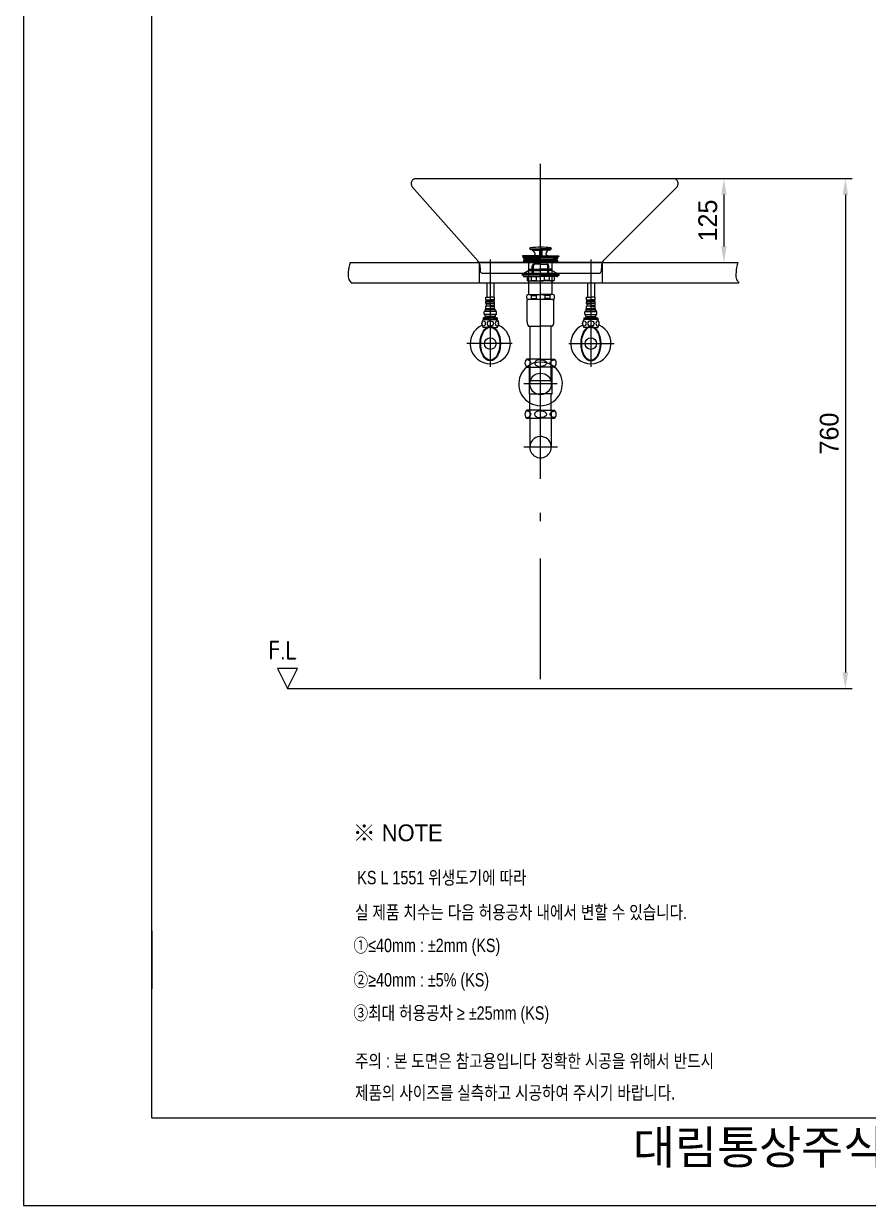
# Model space of a CAD drawing. Header units: millimetres. Extents: x 5298 to 7723, y 51 to 3481.
# Drawn here: x 5298 to 6558, y 51 to 1812 of the extents above; entities that cross this region are included whole.
import ezdxf
from ezdxf.lldxf.tags import DXFTag

# ---------------------------------------------------------------- set-up
doc = ezdxf.new("R2010")
doc.units = ezdxf.units.MM
doc.header["$LTSCALE"] = 0.2
for name, color, linetype in [('1', 2, 'CENTER'), ('2', 2, 'HIDDEN'), ('3', 3, 'Continuous'), ('4', 4, 'Continuous'), ('5', 5, 'Continuous'), ('6', 6, 'Continuous'), ('7', 7, 'Continuous'), ('CENTER', 2, 'CENTER'), ('D', 2, 'Continuous'), ('DWG', 7, 'Continuous'), ('LAYER_02', 7, 'Continuous'), ('MAIN', 7, 'Continuous'), ('YA', 7, 'Continuous')]:
    doc.layers.add(name, color=color, linetype=linetype)
doc.layers.add('DIM', color=3, linetype='Continuous', lineweight=15)
doc.layers.add('LINE', color=7, linetype='Continuous', lineweight=25)
doc.styles.add('h', font='', dxfattribs={"height": 28})
doc.styles.add('MtXpl_', font='')
doc.styles.get("Standard").update_dxf_attribs({"font": 'ISOCP.SHX', "bigfont": 'WHGTXT.SHX'})
doc.styles.add('굴림', font='')
doc.styles.add('스타일1', font='txt.shx', dxfattribs={"bigfont": 'ghs.shx'})
doc.styles.get('h').set_extended_font_data('Haansoft Batang')
doc.styles.get('MtXpl_').set_extended_font_data('Gulim')
doc.styles.get('굴림').set_extended_font_data('援대┝')
tags = doc.linetypes.add('CENTER', pattern=[50.8, 31.75, -6.35, 6.35, -6.35]).pattern_tags.tags
tags[10:11] = [DXFTag(74, 4), DXFTag(75, 0), DXFTag(340, '0'), DXFTag(46, 1.0), DXFTag(50, 0.0), DXFTag(44, 0.0), DXFTag(45, 0.0)]
tags[8:9] = [DXFTag(74, 4), DXFTag(75, 0), DXFTag(340, '0'), DXFTag(46, 1.0), DXFTag(50, 0.0), DXFTag(44, 0.0), DXFTag(45, 0.0)]
tags[6:7] = [DXFTag(74, 4), DXFTag(75, 0), DXFTag(340, '0'), DXFTag(46, 1.0), DXFTag(50, 0.0), DXFTag(44, 0.0), DXFTag(45, 0.0)]
tags[4:5] = [DXFTag(74, 4), DXFTag(75, 0), DXFTag(340, '0'), DXFTag(46, 1.0), DXFTag(50, 0.0), DXFTag(44, 0.0), DXFTag(45, 0.0)]
tags = doc.linetypes.add('HIDDEN', pattern=[9.525, 6.35, -3.175]).pattern_tags.tags
tags[6:7] = [DXFTag(74, 4), DXFTag(75, 0), DXFTag(340, '0'), DXFTag(46, 1.0), DXFTag(50, 0.0), DXFTag(44, 0.0), DXFTag(45, 0.0)]
tags[4:5] = [DXFTag(74, 4), DXFTag(75, 0), DXFTag(340, '0'), DXFTag(46, 1.0), DXFTag(50, 0.0), DXFTag(44, 0.0), DXFTag(45, 0.0)]
doc.dimstyles.new('AM_ISO$0', dxfattribs={"dimtxt": 28, "dimasz": 24, "dimexe": 10, "dimexo": 0, "dimgap": 10, "dimtad": 1, "dimdec": 0, "dimdsep": 46, "dimtxsty": 'h', "dimcen": -5, "dimclrd": 256, "dimclre": 256, "dimclrt": 256, "dimadec": 0, "dimazin": 2, "dimtp": 0.1, "dimtm": 0.1, "dimtfac": 0.71, "dimtdec": 0, "dimtmove": 0, "dimatfit": 3, "dimfxl": 0, "dimlwd": -1, "dimlwe": -1, "dimarcsym": 0})

# ---------------------------------------------------------------- blocks, each defined once
blk = doc.blocks.new('*D16')
at = {"layer": 'Defpoints', "color": 0}
for p in [(6247.4, 1580.7), (6114.4, 1455.5), (6342.4, 1455.5)]:
    blk.add_point(p, dxfattribs=at)
at = {"layer": 'LINE', "linetype": 'ByBlock'}
for p, q in [((6247.4, 1580.7), (6352.4, 1580.7)), ((6342.4, 1556.7), (6342.4, 1479.5)), ((6114.4, 1455.5), (6352.4, 1455.5))]:
    blk.add_line(p, q, dxfattribs=at)
at = {"layer": 'LINE'}
for points in [[(6338.4, 1556.7), (6346.4, 1556.7), (6342.4, 1580.7)], [(6338.4, 1479.5), (6346.4, 1479.5), (6342.4, 1455.5)]]:
    blk.add_solid(points, dxfattribs=at)
at = {"layer": 'LINE', "insert": (6318.4, 1518.1), "char_height": 28, "attachment_point": 5, "rotation": 90, "style": 'h'}
blk.add_mtext('125', dxfattribs=at)
blk = doc.blocks.new('*D17')
at = {"layer": 'Defpoints', "color": 0}
for p in [(6098.5, 1580.7), (5691.6, 820.7), (6523.5, 820.7)]:
    blk.add_point(p, dxfattribs=at)
at = {"layer": 'LINE', "linetype": 'ByBlock'}
for p, q in [((6098.5, 1580.7), (6533.5, 1580.7)), ((6523.5, 1556.7), (6523.5, 844.7)), ((5691.6, 820.7), (6533.5, 820.7))]:
    blk.add_line(p, q, dxfattribs=at)
at = {"layer": 'LINE'}
for points in [[(6519.5, 1556.7), (6527.5, 1556.7), (6523.5, 1580.7)], [(6519.5, 844.7), (6527.5, 844.7), (6523.5, 820.7)]]:
    blk.add_solid(points, dxfattribs=at)
at = {"layer": 'LINE', "insert": (6499.5, 1200.7), "char_height": 28, "attachment_point": 5, "rotation": 90, "style": 'h'}
blk.add_mtext('760', dxfattribs=at)

msp = doc.modelspace()

# ---------------------------------------------------------------- linework, layer by layer
at = {"color": 0}
msp.add_lwpolyline([(6159.94066, 1455.49376), (6068.94066, 1455.49376), (5977.94066, 1455.49376)], dxfattribs=at)
at = {"layer": '1', "color": 0}
for p, q in [((5977.94066, 1425.49376), (5977.94066, 1455.49376)), ((6161.31684, 1425.49376), (6161.31684, 1455.49376)), ((5768.94066, 820.71531), (6368.94066, 820.71531))]:
    msp.add_line(p, q, dxfattribs=at)
for points in [[(5784.79994, 1455.49376), (5783.24295, 1450.6837), (5782.25341, 1442.92996), (5781.15466, 1431.50446), (5784.93299, 1427.83343), (5786.26526, 1425.49376)], [(6363.03687, 1455.49376), (6361.47988, 1450.6837), (6360.49034, 1442.92996), (6359.39159, 1431.50446), (6363.16992, 1427.83343), (6364.5022, 1425.49376)]]:
    msp.add_open_spline(points, degree=3, knots=[0.795697532, 0.795697532, 0.795697532, 0.795697532, 2.2002718372, 3.1617295052, 4.1110891985, 4.1110891985, 4.1110891985, 4.1110891985], dxfattribs=at)
at = {"layer": '3', "color": 0}
for p, q in [((6041.94066, 1465.28684), (6041.94066, 1464.68684)), ((6041.94066, 1464.68684), (6068.94066, 1464.68684)), ((6041.94066, 1464.68684), (6044.08288, 1463.18684)), ((6051.64066, 1465.68684), (6042.34066, 1465.68684)), ((6043.63883, 1462.98684), (6043.63883, 1461.68684)), ((6049.94066, 1463.18684), (6043.83883, 1463.18684)), ((6049.94066, 1463.18684), (6068.94066, 1463.18684)), ((6068.94066, 1465.68684), (6051.64066, 1465.68684)), ((6053.94066, 1474.28684), (6052.70934, 1476.41955)), ((6052.82588, 1476.2177), (6068.94066, 1476.2177)), ((6068.94066, 1474.28684), (6053.94066, 1474.28684)), ((6056.45593, 1474.10255), (6067.19066, 1473.40118)), ((6060.666, 1469.40755), (6057.94779, 1473.26052)), ((6058.58423, 1465.68684), (6060.03175, 1466.52257)), ((6068.94066, 1474.28684), (6067.19066, 1473.40118)), ((6067.19066, 1473.40118), (6067.19066, 1465.68684)), ((6068.42298, 1474.02485), (6067.99066, 1467.61697)), ((6068.19376, 1465.68684), (6067.99066, 1467.64116)), ((6067.99066, 1467.64116), (6068.94066, 1467.64116)), ((6085.05544, 1476.2177), (6068.94066, 1476.2177)), ((6068.94066, 1474.28684), (6083.94066, 1474.28684)), ((6068.94066, 1474.28684), (6070.69066, 1473.40118)), ((6069.89066, 1467.64116), (6068.94066, 1467.64116)), ((6068.94066, 1465.68684), (6086.24066, 1465.68684)), ((6095.94066, 1464.68684), (6068.94066, 1464.68684)), ((6087.94066, 1463.18684), (6068.94066, 1463.18684)), ((6069.45834, 1474.02485), (6069.89066, 1467.61697)), ((6069.68756, 1465.68684), (6069.89066, 1467.64116)), ((6081.42538, 1474.10255), (6070.69066, 1473.40118)), ((6070.69066, 1473.40118), (6070.69066, 1465.68684)), ((6077.21532, 1469.40755), (6079.93353, 1473.26052)), ((6079.29708, 1465.68684), (6077.84956, 1466.52257)), ((6083.94066, 1474.28684), (6085.17198, 1476.41955)), ((6086.24066, 1465.68684), (6095.54066, 1465.68684)), ((6087.94066, 1463.18684), (6094.04249, 1463.18684)), ((6095.94066, 1464.68684), (6093.79844, 1463.18684)), ((6094.24249, 1462.98684), (6094.24249, 1461.68684)), ((6095.94066, 1465.28684), (6095.94066, 1464.68684)), ((6043.63883, 1458.68684), (6043.63883, 1457.38684)), ((6068.94066, 1457.18684), (6043.83883, 1457.18684)), ((6068.94066, 1461.18684), (6044.13883, 1461.18684)), ((6068.94066, 1459.18684), (6044.13883, 1459.18684)), ((6051.44066, 1426.59243), (6051.44066, 1457.18684)), ((6052.14066, 1445.68684), (6051.44066, 1446.89928)), ((6051.44066, 1445.68684), (6068.94066, 1445.68684)), ((6052.14066, 1443.59243), (6052.14066, 1445.68684)), ((6056.56629, 1440.68684), (6056.56629, 1450.68684)), ((6058.33406, 1440.68684), (6058.33406, 1450.68684)), ((6068.94066, 1453.18684), (6059.06629, 1453.18684)), ((6068.94066, 1461.18684), (6093.74249, 1461.18684)), ((6068.94066, 1459.18684), (6093.74249, 1459.18684)), ((6068.94066, 1457.18684), (6094.04249, 1457.18684)), ((6068.94066, 1453.18684), (6078.81503, 1453.18684)), ((6086.44066, 1445.68684), (6068.94066, 1445.68684)), ((6079.54726, 1440.68684), (6079.54726, 1450.68684)), ((6081.31503, 1440.68684), (6081.31503, 1450.68684)), ((6085.74066, 1445.68684), (6086.44066, 1446.89928)), ((6085.74066, 1443.59243), (6085.74066, 1445.68684)), ((6086.44066, 1426.59243), (6086.44066, 1457.18684)), ((6094.24249, 1458.68684), (6094.24249, 1457.38684)), ((6051.44066, 1443.59243), (6041.44066, 1437.59243)), ((6041.44066, 1437.59243), (6068.94066, 1437.59243)), ((6041.44066, 1436.59243), (6041.44066, 1437.59243)), ((6051.44066, 1436.59243), (6041.44066, 1436.59243)), ((6043.24853, 1436.59243), (6043.24853, 1435.29243)), ((6043.74853, 1434.79243), (6048.74853, 1434.79243)), ((6048.74853, 1434.79243), (6068.94066, 1434.79243)), ((6048.74853, 1434.79243), (6048.74853, 1428.66978)), ((6049.74853, 1428.09243), (6048.74853, 1428.66978)), ((6049.74853, 1428.09243), (6051.14853, 1428.09243)), ((6051.14853, 1428.09243), (6068.94066, 1428.09243)), ((6051.44066, 1443.59243), (6068.94066, 1443.59243)), ((6086.44066, 1436.59243), (6051.44066, 1436.59243)), ((6051.44066, 1407.68119), (6051.44066, 1428.11356)), ((6055.52331, 1428.66978), (6055.52331, 1434.79243)), ((6055.52331, 1428.66978), (6062.92397, 1428.66978)), ((6068.94066, 1438.18684), (6059.06629, 1438.18684)), ((6062.92397, 1428.66978), (6062.92397, 1434.79243)), ((6086.44066, 1443.59243), (6068.94066, 1443.59243)), ((6068.94066, 1438.18684), (6078.81503, 1438.18684)), ((6096.44066, 1437.59243), (6068.94066, 1437.59243)), ((6089.13279, 1434.79243), (6068.94066, 1434.79243)), ((6086.73279, 1428.09243), (6068.94066, 1428.09243)), ((6074.95734, 1428.66978), (6074.95734, 1434.79243)), ((6082.35801, 1428.66978), (6074.95734, 1428.66978)), ((6082.35801, 1428.66978), (6082.35801, 1434.79243)), ((6086.44066, 1443.59243), (6096.44066, 1437.59243)), ((6086.44066, 1436.59243), (6096.44066, 1436.59243)), ((6086.44066, 1407.68119), (6086.44066, 1428.11356)), ((6088.13279, 1428.09243), (6086.73279, 1428.09243)), ((6088.13279, 1428.09243), (6089.13279, 1428.66978)), ((6089.13279, 1434.79243), (6089.13279, 1428.66978)), ((6094.13279, 1434.79243), (6089.13279, 1434.79243)), ((6094.63279, 1436.59243), (6094.63279, 1435.29243)), ((6096.44066, 1436.59243), (6096.44066, 1437.59243)), ((6048.19696, 1402.13022), (6048.19696, 1406.24347)), ((6048.94066, 1367.0845), (6048.94066, 1399.68684)), ((6068.94066, 1400.68684), (6049.94066, 1400.68684)), ((6051.58436, 1407.68684), (6068.69696, 1407.68684)), ((6054.97175, 1406.24347), (6054.97175, 1402.13022)), ((6054.97175, 1406.24347), (6062.37241, 1406.24347)), ((6054.97175, 1402.13022), (6062.37241, 1402.13022)), ((6062.37241, 1406.24347), (6062.37241, 1402.13022)), ((6086.29696, 1400.68684), (6068.94066, 1400.68684)), ((6086.29696, 1407.68684), (6069.18436, 1407.68684)), ((6075.50891, 1406.24347), (6075.50891, 1402.13022)), ((6082.90957, 1406.24347), (6075.50891, 1406.24347)), ((6082.90957, 1402.13022), (6075.50891, 1402.13022)), ((6082.90957, 1406.24347), (6082.90957, 1402.13022)), ((6085.74066, 1400.68684), (6086.29696, 1400.68684)), ((6086.29696, 1400.68684), (6086.69696, 1400.68684)), ((6087.94066, 1400.68684), (6086.44066, 1400.68684)), ((6088.94066, 1394.3226), (6088.94066, 1399.68684)), ((6088.94066, 1367.0845), (6088.94066, 1399.68684)), ((6089.68436, 1402.13022), (6089.68436, 1406.24347)), ((6050.94066, 1360.68684), (6068.94066, 1360.68684)), ((6053.06566, 1360.68684), (6053.06566, 1279.68684)), ((6086.94066, 1360.68684), (6068.94066, 1360.68684)), ((6084.81566, 1279.68684), (6084.81566, 1360.68684)), ((6053.06566, 1279.68684), (6084.81566, 1279.68684)), ((6084.81566, 1279.68684), (6084.11566, 1279.68684))]:
    msp.add_line(p, q, dxfattribs=at)
for centre, radius, start, end in [((6042.34066, 1465.28684), 0.4, 90, 180), ((6043.83883, 1462.98684), 0.2, 90, 180), ((6053.79066, 1476.2177), 1.1, 97.32041367, 169.42619898), ((6068.94066, 1358.28684), 120, 90, 97.32041367), ((6056.31355, 1472.10759), 2, 35.20232507, 86.26180949), ((6059.03175, 1468.25462), 2, 300, 35.20232507), ((6068.94066, 1358.28684), 120, 82.67958633, 90), ((6078.84956, 1468.25462), 2, 144.79767493, 240), ((6081.56777, 1472.10759), 2, 93.73819051, 144.79767493), ((6084.09066, 1476.2177), 1.1, 10.57380102, 82.67958633), ((6094.04249, 1462.98684), 0.2, 0, 90), ((6095.54066, 1465.28684), 0.4, 0, 90), ((6044.13883, 1461.68684), 0.5, 180, 270), ((6044.13883, 1458.68684), 0.5, 90, 180), ((6043.83883, 1457.38684), 0.2, 180, 270), ((6047.44066, 1460.18684), 1, 270, 90), ((6059.06629, 1450.68684), 2.5, 90, 180), ((6060.83406, 1450.68684), 2.5, 90, 180), ((6077.04726, 1450.68684), 2.5, 0, 90), ((6078.81503, 1450.68684), 2.5, 0, 90), ((6090.44066, 1460.18684), 1, 90, 270), ((6093.74249, 1461.68684), 0.5, 270, 0), ((6093.74249, 1458.68684), 0.5, 0, 90), ((6094.04249, 1457.38684), 0.2, 270, 0), ((6043.74853, 1435.29243), 0.5, 180, 270), ((6052.13592, 1438.27164), 10.18185, 250.56792502, 289.43207498), ((6059.06629, 1440.68684), 2.5, 180, 270), ((6060.83406, 1440.68684), 2.5, 180, 270), ((6068.74852, 1457.54477), 29.45658, 258.59556617, 270.3737354), ((6069.1328, 1457.54477), 29.45658, 269.6262646, 281.40443383), ((6077.04726, 1440.68684), 2.5, 270, 0), ((6078.81503, 1440.68684), 2.5, 270, 0), ((6085.7454, 1438.27164), 10.18185, 250.56792502, 289.43207498), ((6094.13279, 1435.29243), 0.5, 270, 0), ((6051.58436, 1402.97904), 4.70435, 43.94093732, 136.05906268), ((6051.58436, 1405.39464), 4.70435, 223.94093732, 316.05906268), ((6049.94066, 1399.68684), 1, 90, 180), ((6068.47477, 1394.08236), 13.60629, 89.06429532, 116.64718661), ((6068.47477, 1414.29132), 13.60629, 243.35281339, 270.93570468), ((6069.40655, 1394.08236), 13.60629, 63.35281339, 90.93570468), ((6069.40655, 1414.29132), 13.60629, 269.06429532, 296.64718661), ((6086.29696, 1402.97904), 4.70435, 43.94093732, 136.05906268), ((6086.29696, 1405.39464), 4.70435, 223.94093732, 316.05906268), ((6087.94066, 1399.68684), 1, 0, 90), ((6061.92907, 1367.63342), 13, 182.42004342, 212.30000816), ((6075.95225, 1367.63342), 13, 327.69999184, 357.57995658)]:
    msp.add_arc(centre, radius, start, end, dxfattribs=at)
at = {"layer": '4', "color": 0}
for p, q in [((6052.69057, 1311.72988), (6048.39906, 1311.72988)), ((6068.94057, 1311.72988), (6052.69057, 1311.72988)), ((6068.94057, 1311.72988), (6085.19057, 1311.72988)), ((6085.19057, 1311.72988), (6089.48207, 1311.72988)), ((6048.79057, 1299.72988), (6048.39906, 1299.72988)), ((6048.79057, 1299.72988), (6068.94057, 1299.72988)), ((6052.14057, 1299.72988), (6052.14057, 1259.94975)), ((6089.09057, 1299.72988), (6068.94057, 1299.72988)), ((6085.74057, 1299.72988), (6085.74057, 1259.94975)), ((6089.09057, 1299.72988), (6089.48207, 1299.72988)), ((6093.71561, 1274.6911), (6044.16553, 1274.6911)), ((6052.14057, 1259.94975), (6068.94057, 1259.94975)), ((6053.06557, 1235.12568), (6053.06557, 1258.30487)), ((6085.74057, 1259.94975), (6068.94057, 1259.94975)), ((6084.81557, 1235.12568), (6084.81557, 1258.30487)), ((6053.06557, 1235.42988), (6048.32112, 1235.42988)), ((6068.86262, 1235.42988), (6053.06557, 1235.42988)), ((6053.06557, 1235.12568), (6053.06557, 1180.22988)), ((6068.86262, 1235.42988), (6068.94057, 1235.42988)), ((6069.01852, 1235.42988), (6068.94057, 1235.42988)), ((6069.01852, 1235.42988), (6084.81557, 1235.42988)), ((6084.81557, 1235.42988), (6089.56002, 1235.42988)), ((6084.81557, 1235.12568), (6084.81557, 1180.22988)), ((6048.32112, 1223.42988), (6053.06557, 1223.42988)), ((6053.06557, 1223.42988), (6068.86262, 1223.42988)), ((6084.81557, 1223.42988), (6069.01852, 1223.42988)), ((6084.81557, 1223.42988), (6089.56002, 1223.42988)), ((6094.11404, 1180.22988), (6043.7671, 1180.22988))]:
    msp.add_line(p, q, dxfattribs=at)
for points in [[(6054.74574, 1305.72988, 0.1552173896), (6054.15524, 1307.5862, 0.1067472438), (6052.09354, 1309.47688, 0.0730430096), (6049.32368, 1310.59489, 0.0285110883), (6047.59492, 1310.91091, 0.05952259)], [(6047.59492, 1300.54884, 0.0285110883), (6049.32368, 1300.86486, 0.0730430096), (6052.09354, 1301.98287, 0.1067472438), (6054.15524, 1303.87355, 0.1552173896), (6054.74574, 1305.72988, 0.1552173896)], [(6060.66027, 1307.46881, 0.3272904533), (6060.66027, 1303.99094, 0.1063733853), (6062.68307, 1302.19434, 0.0712191074), (6065.38302, 1301.14062, 0.0575374245), (6068.94057, 1300.72988, 0.0575374245)], [(6068.94057, 1310.72988, 0.0575374245), (6065.38302, 1310.31913, 0.0712191074), (6062.68307, 1309.26541, 0.1063733648), (6060.66027, 1307.46881, 0.159482965)], [(6068.94057, 1310.72988, -0.0575374245), (6072.49811, 1310.31913, -0.0712191074), (6075.19806, 1309.26541, -0.1063733648), (6077.22086, 1307.46881, -0.159482965)], [(6077.22087, 1307.46881, -0.3272904533), (6077.22086, 1303.99094, -0.1063733853), (6075.19806, 1302.19434, -0.0712191074), (6072.49811, 1301.14062, -0.0575374245), (6068.94057, 1300.72988, -0.0575374245)], [(6083.1354, 1305.72988, -0.1552173896), (6083.72589, 1307.5862, -0.1067472438), (6085.78759, 1309.47688, -0.0730430096), (6088.55746, 1310.59489, -0.0285110883), (6090.28621, 1310.91091, -0.05952259)], [(6090.28621, 1300.54884, -0.0285110883), (6088.55746, 1300.86486, -0.0730430096), (6085.78759, 1301.98287, -0.1067472438), (6083.72589, 1303.87355, -0.1552173896), (6083.1354, 1305.72988, -0.1552173896)], [(6053.06557, 1232.41534, 0.0490560615), (6052.01559, 1233.17688, 0.0730430096), (6049.24573, 1234.29489, 0.0285110883), (6047.51697, 1234.61091)], [(6068.94057, 1234.42968, 0.0587898964), (6065.30507, 1234.01913, 0.0712191074), (6062.60512, 1232.96541, 0.1063733648), (6060.58232, 1231.16881, 0.159482965)], [(6068.94057, 1234.42968, -0.0587898964), (6072.57606, 1234.01913, -0.0712191074), (6075.27601, 1232.96541, -0.1063733648), (6077.29881, 1231.16881, -0.159482965)], [(6084.81557, 1232.41534, -0.0490560615), (6085.86554, 1233.17688, -0.0730430096), (6088.63541, 1234.29489, -0.0285110883), (6090.36416, 1234.61091)], [(6047.51697, 1224.24884, 0.0285110883), (6049.24573, 1224.56486, 0.0730430096), (6052.01559, 1225.68287, 0.0490560615), (6053.06557, 1226.44441, 0.0490560615)], [(6054.66779, 1229.42988, 0.1552173896), (6054.07729, 1231.2862, 0.0544112033), (6053.12415, 1232.36276, 0.0544112033)], [(6053.12592, 1226.4986, 0.0543209027), (6054.07729, 1227.57355, 0.1552173896), (6054.66779, 1229.42988)], [(6060.58232, 1231.16881, 0.3272904533), (6060.58232, 1227.69094, 0.1063733853), (6062.60512, 1225.89434, 0.0712191074), (6065.30507, 1224.84062, 0.0575374245), (6068.86262, 1224.42988, 0.0575374245)], [(6077.29881, 1231.16881, -0.3272904533), (6077.29881, 1227.69094, -0.1063733853), (6075.27601, 1225.89434, -0.0712191074), (6072.57606, 1224.84062, -0.0575374245), (6069.01852, 1224.42988, -0.0575374245)], [(6083.21334, 1229.42988, -0.1552173896), (6083.80384, 1231.2862, -0.0549498642), (6084.76753, 1232.37232, -0.0549498642)], [(6084.75948, 1226.49472, -0.0545390364), (6083.80384, 1227.57355, -0.1552173896), (6083.21334, 1229.42988)], [(6090.36416, 1224.24884, -0.0285110883), (6088.63541, 1224.56486, -0.0730430096), (6085.86554, 1225.68287, -0.0490560615), (6084.81557, 1226.44441, -0.0490560615)]]:
    msp.add_lwpolyline(points, format="xyb", dxfattribs=at)
msp.add_circle((6068.94057, 1274.72988), 16, dxfattribs=at)
for centre, radius, start, end in [((6053.69057, 1305.72988), 8, 131.40962211, 228.59037789), ((6068.94057, 1274.72988), 32.5, 50.55292077, 129.44707923), ((6084.19057, 1305.72988), 8, 311.40962211, 48.59037789), ((6068.94057, 1274.72988), 32.5, 129.44707923, 240.76048697), ((6068.94057, 1274.72988), 32.5, 299.23951303, 50.55292077), ((6052.14057, 1258.30488), 0.925, 0, 58.70258778), ((6085.74057, 1258.30488), 0.925, 121.29741222, 180), ((6084.74057, 1259.94975), 1, 301.29741222, 0), ((6053.61262, 1229.42988), 8, 131.40962211, 228.59037789), ((6068.94057, 1274.72988), 32.5, 240.76048697, 299.23951303), ((6084.26852, 1229.42988), 8, 311.40962211, 48.59037789), ((6068.94057, 1180.35488), 16, 7.1666434, 180), ((6068.94057, 1180.35488), 16, 172.8333566, 7.1666434)]:
    msp.add_arc(centre, radius, start, end, dxfattribs=at)
at = {"layer": '5', "color": 0}
for p, q in [((5784.79994, 1455.49376), (6363.03687, 1455.49376)), ((5786.26526, 1425.49376), (6364.5022, 1425.49376))]:
    msp.add_line(p, q, dxfattribs=at)
at = {"layer": '6', "color": 0}
for p, q in [((5993.94066, 1460.09243), (5993.94066, 1300.03258)), ((6143.94066, 1460.09243), (6143.94066, 1300.03258)), ((5988.69066, 1425.49376), (5988.69066, 1403.7911)), ((5999.19066, 1425.49376), (5999.19066, 1403.7911)), ((6138.69066, 1425.49376), (6138.69066, 1403.7911)), ((6149.19066, 1425.49376), (6149.19066, 1403.7911)), ((5987.44066, 1403.7911), (5993.94066, 1403.7911)), ((5987.44066, 1399.96268), (5987.44066, 1403.7911)), ((5987.44066, 1399.96268), (5993.94066, 1399.96268)), ((5987.44066, 1399.96268), (5987.94066, 1399.46268)), ((5987.44066, 1397.11953), (5987.94066, 1397.61953)), ((5987.44066, 1397.11953), (5993.94066, 1397.11953)), ((5987.44066, 1394.46268), (5987.44066, 1397.11953)), ((5987.44066, 1394.46268), (5993.94066, 1394.46268)), ((5987.44066, 1394.46268), (5987.94066, 1393.96268)), ((5987.94066, 1399.46268), (5993.94066, 1399.46268)), ((5987.94066, 1397.61953), (5987.94066, 1399.46268)), ((5987.94066, 1397.61953), (5993.94066, 1397.61953)), ((5987.94066, 1393.96268), (5987.94066, 1390.7911)), ((5987.94066, 1393.96268), (5993.94066, 1393.96268)), ((6000.44066, 1403.7911), (5993.94066, 1403.7911)), ((6000.44066, 1399.96268), (5993.94066, 1399.96268)), ((5999.94066, 1399.46268), (5993.94066, 1399.46268)), ((5999.94066, 1397.61953), (5993.94066, 1397.61953)), ((6000.44066, 1397.11953), (5993.94066, 1397.11953)), ((6000.44066, 1394.46268), (5993.94066, 1394.46268)), ((5999.94066, 1393.96268), (5993.94066, 1393.96268)), ((6000.44066, 1399.96268), (5999.94066, 1399.46268)), ((5999.94066, 1397.61953), (5999.94066, 1399.46268)), ((6000.44066, 1397.11953), (5999.94066, 1397.61953)), ((6000.44066, 1394.46268), (5999.94066, 1393.96268)), ((5999.94066, 1393.96268), (5999.94066, 1390.7911)), ((6000.44066, 1399.96268), (6000.44066, 1403.7911)), ((6000.44066, 1394.46268), (6000.44066, 1397.11953)), ((6137.44066, 1403.7911), (6143.94066, 1403.7911)), ((6137.44066, 1399.96268), (6137.44066, 1403.7911)), ((6137.44066, 1399.96268), (6143.94066, 1399.96268)), ((6137.44066, 1399.96268), (6137.94066, 1399.46268)), ((6137.44066, 1397.11953), (6137.94066, 1397.61953)), ((6137.44066, 1397.11953), (6143.94066, 1397.11953)), ((6137.44066, 1394.46268), (6137.44066, 1397.11953)), ((6137.44066, 1394.46268), (6143.94066, 1394.46268)), ((6137.44066, 1394.46268), (6137.94066, 1393.96268)), ((6137.94066, 1399.46268), (6143.94066, 1399.46268)), ((6137.94066, 1397.61953), (6137.94066, 1399.46268)), ((6137.94066, 1397.61953), (6143.94066, 1397.61953)), ((6137.94066, 1393.96268), (6143.94066, 1393.96268)), ((6137.94066, 1393.96268), (6137.94066, 1390.7911)), ((6150.44066, 1403.7911), (6143.94066, 1403.7911)), ((6150.44066, 1399.96268), (6143.94066, 1399.96268)), ((6149.94066, 1399.46268), (6143.94066, 1399.46268)), ((6149.94066, 1397.61953), (6143.94066, 1397.61953)), ((6150.44066, 1397.11953), (6143.94066, 1397.11953)), ((6150.44066, 1394.46268), (6143.94066, 1394.46268)), ((6149.94066, 1393.96268), (6143.94066, 1393.96268)), ((6150.44066, 1399.96268), (6149.94066, 1399.46268)), ((6149.94066, 1397.61953), (6149.94066, 1399.46268)), ((6150.44066, 1397.11953), (6149.94066, 1397.61953)), ((6150.44066, 1394.46268), (6149.94066, 1393.96268)), ((6149.94066, 1393.96268), (6149.94066, 1390.7911)), ((6150.44066, 1399.96268), (6150.44066, 1403.7911)), ((6150.44066, 1394.46268), (6150.44066, 1397.11953)), ((5984.84066, 1378.5411), (5984.84066, 1382.0411)), ((6002.54066, 1382.5411), (5985.34066, 1382.5411)), ((6002.54066, 1378.0411), (5985.34066, 1378.0411)), ((6001.54066, 1385.2911), (5986.34066, 1385.2911)), ((5986.34066, 1385.2911), (5986.34066, 1382.5411)), ((5986.34066, 1375.2911), (5986.34066, 1378.0411)), ((6001.54066, 1375.2911), (5986.34066, 1375.2911)), ((5986.94066, 1385.2911), (5986.94066, 1386.4911)), ((5986.94066, 1375.2911), (5986.94066, 1373.7911)), ((5989.69066, 1386.7911), (5987.24066, 1386.7911)), ((5987.94066, 1390.7911), (5987.44066, 1390.2911)), ((5993.94066, 1390.2911), (5987.44066, 1390.2911)), ((5987.44066, 1387.2911), (5987.44066, 1390.2911)), ((5987.44066, 1387.2911), (5993.94066, 1387.2911)), ((5987.94066, 1390.7911), (5993.94066, 1390.7911)), ((6000.64066, 1386.7911), (5987.94066, 1386.7911)), ((5989.69066, 1386.7911), (5989.69066, 1387.2911)), ((5999.94066, 1390.7911), (5993.94066, 1390.7911)), ((5993.94066, 1390.2911), (6000.44066, 1390.2911)), ((6000.44066, 1387.2911), (5993.94066, 1387.2911)), ((5998.19066, 1386.7911), (5998.19066, 1387.2911)), ((5999.94066, 1390.7911), (6000.44066, 1390.2911)), ((6000.44066, 1387.2911), (6000.44066, 1390.2911)), ((6000.94066, 1385.2911), (6000.94066, 1386.4911)), ((6000.94066, 1385.2911), (6000.94066, 1386.4911)), ((6000.94066, 1375.2911), (6000.94066, 1373.7911)), ((6000.94066, 1375.2911), (6000.94066, 1373.7911)), ((6001.54066, 1385.2911), (6001.54066, 1382.5411)), ((6001.54066, 1375.2911), (6001.54066, 1378.0411)), ((6003.04066, 1378.5411), (6003.04066, 1382.0411)), ((6134.84066, 1378.5411), (6134.84066, 1382.0411)), ((6135.34066, 1382.5411), (6152.54066, 1382.5411)), ((6135.34066, 1378.0411), (6152.54066, 1378.0411)), ((6136.34066, 1385.2911), (6151.54066, 1385.2911)), ((6136.34066, 1385.2911), (6136.34066, 1382.5411)), ((6136.34066, 1375.2911), (6136.34066, 1378.0411)), ((6136.34066, 1375.2911), (6151.54066, 1375.2911)), ((6136.94066, 1385.2911), (6136.94066, 1386.4911)), ((6136.94066, 1385.2911), (6136.94066, 1386.4911)), ((6136.94066, 1375.2911), (6136.94066, 1373.7911)), ((6136.94066, 1375.2911), (6136.94066, 1373.7911)), ((6137.24066, 1386.7911), (6149.94066, 1386.7911)), ((6137.94066, 1390.7911), (6137.44066, 1390.2911)), ((6143.94066, 1390.2911), (6137.44066, 1390.2911)), ((6137.44066, 1387.2911), (6137.44066, 1390.2911)), ((6137.44066, 1387.2911), (6143.94066, 1387.2911)), ((6137.94066, 1390.7911), (6143.94066, 1390.7911)), ((6139.69066, 1386.7911), (6139.69066, 1387.2911)), ((6149.94066, 1390.7911), (6143.94066, 1390.7911)), ((6143.94066, 1390.2911), (6150.44066, 1390.2911)), ((6150.44066, 1387.2911), (6143.94066, 1387.2911)), ((6148.19066, 1386.7911), (6148.19066, 1387.2911)), ((6148.19066, 1386.7911), (6150.64066, 1386.7911)), ((6149.94066, 1390.7911), (6150.44066, 1390.2911)), ((6150.44066, 1387.2911), (6150.44066, 1390.2911)), ((6150.94066, 1385.2911), (6150.94066, 1386.4911)), ((6150.94066, 1375.2911), (6150.94066, 1373.7911)), ((6151.54066, 1385.2911), (6151.54066, 1382.5411)), ((6151.54066, 1375.2911), (6151.54066, 1378.0411)), ((6153.04066, 1378.5411), (6153.04066, 1382.0411)), ((5983.94066, 1373.2911), (5983.44066, 1372.7911)), ((5983.44066, 1372.7911), (5993.94066, 1372.7911)), ((5983.44066, 1372.7911), (5983.44066, 1370.6911)), ((5983.44066, 1370.6911), (6004.44066, 1370.6911)), ((5993.94066, 1358.6911), (5983.44066, 1358.6911)), ((6003.94066, 1373.2911), (5983.94066, 1373.2911)), ((5993.94066, 1358.6911), (5983.98137, 1358.6911)), ((5993.94066, 1373.2911), (5988.49066, 1373.2911)), ((6004.44066, 1372.7911), (5993.94066, 1372.7911)), ((5993.94066, 1358.6911), (6004.44066, 1358.6911)), ((5997.44066, 1372.7911), (6004.44066, 1372.7911)), ((6003.94066, 1373.2911), (6004.44066, 1372.7911)), ((6004.44066, 1372.7911), (6004.44066, 1370.6911)), ((6133.94066, 1373.2911), (6133.44066, 1372.7911)), ((6133.44066, 1372.7911), (6143.94066, 1372.7911)), ((6133.44066, 1372.7911), (6133.44066, 1370.6911)), ((6140.44066, 1372.7911), (6133.44066, 1372.7911)), ((6154.44066, 1370.6911), (6133.44066, 1370.6911)), ((6143.94066, 1358.6911), (6133.44066, 1358.6911)), ((6133.94066, 1373.2911), (6153.94066, 1373.2911)), ((6143.94066, 1373.2911), (6149.39066, 1373.2911)), ((6154.44066, 1372.7911), (6143.94066, 1372.7911)), ((6143.94066, 1358.6911), (6153.89995, 1358.6911)), ((6143.94066, 1358.6911), (6154.44066, 1358.6911)), ((6153.94066, 1373.2911), (6154.44066, 1372.7911)), ((6154.44066, 1372.7911), (6154.44066, 1370.6911)), ((6026.56723, 1334.6911), (5958.97153, 1334.6911)), ((6111.31409, 1334.6911), (6178.90979, 1334.6911))]:
    msp.add_line(p, q, dxfattribs=at)
for centre in [(5993.94066, 1334.6911), (6143.94066, 1334.6911)]:
    msp.add_circle(centre, 8.61509, dxfattribs=at)
for centre, radius, start, end in [((5985.34066, 1382.0411), 0.5, 90, 180), ((5985.34066, 1378.5411), 0.5, 180, 270), ((5986.44066, 1373.7911), 0.5, 270, 360), ((5987.24066, 1386.4911), 0.3, 90, 180), ((6000.44066, 1373.7911), 0.5, 270, 360), ((6000.64066, 1386.4911), 0.3, 0, 90), ((6001.44066, 1373.7911), 0.5, 180, 270), ((6002.54066, 1382.0411), 0.5, 0, 90), ((6002.54066, 1378.5411), 0.5, 270, 0), ((6135.34066, 1382.0411), 0.5, 90, 180), ((6135.34066, 1378.5411), 0.5, 180, 270), ((6136.44066, 1373.7911), 0.5, 270, 360), ((6137.24066, 1386.4911), 0.3, 90, 180), ((6137.44066, 1373.7911), 0.5, 180, 270), ((6150.64066, 1386.4911), 0.3, 0, 90), ((6151.44066, 1373.7911), 0.5, 180, 270), ((6152.54066, 1382.0411), 0.5, 0, 90), ((6152.54066, 1378.5411), 0.5, 270, 0), ((5993.94066, 1334.6911), 30, 113.91725115, 66.08274885), ((5991.44066, 1364.6911), 10, 143.13010235, 216.86989765), ((5996.44066, 1364.6911), 10, 323.13010235, 36.86989765), ((6143.94066, 1334.6911), 30, 113.91725115, 66.08274885), ((6141.44066, 1364.6911), 10, 143.13010235, 216.86989765), ((6146.44066, 1364.6911), 10, 323.13010235, 36.86989765)]:
    msp.add_arc(centre, radius, start, end, dxfattribs=at)
for centre, major_axis, ratio in [((5993.94066, 1334.6911), (0, 25.5), 0.5965287665), ((5983.98137, 1364.6911), (0, 4), 0.612372458), ((6133.98137, 1364.6911), (0, 4), 0.612372458)]:
    msp.add_ellipse(centre, major_axis=major_axis, ratio=ratio, dxfattribs=at)
for centre in [(5993.94066, 1364.6911), (6143.94066, 1364.6911)]:
    msp.add_ellipse(centre, major_axis=(4.89898, 0), ratio=0.8164966106, start_param=1.5707962113, end_param=4.7123887139, dxfattribs=at)
at = {"layer": '6', "color": 0, "extrusion": (0, 0, -1)}
for centre in [(5993.94066, 1364.6911), (6143.94066, 1364.6911)]:
    msp.add_ellipse(centre, major_axis=(-4.89898, 0), ratio=0.8164966106, start_param=1.5707962113, end_param=4.7123887139, dxfattribs=at)
for centre, major_axis, ratio in [((6003.89995, 1364.6911), (0, 4), 0.612372458), ((6143.94066, 1334.6911), (0, 25.5), 0.5965287665), ((6153.89995, 1364.6911), (0, 4), 0.612372458)]:
    msp.add_ellipse(centre, major_axis=major_axis, ratio=ratio, dxfattribs=at)
at = {"layer": '6', "color": 0}
for points in [[(5993.94066, 1359.1911), (5991.86027, 1359.1911), (5989.76052, 1358.382), (5985.86429, 1355.13694), (5984.09207, 1352.69682), (5981.36622, 1346.66811), (5980.41455, 1343.08869), (5979.56415, 1335.57355), (5979.66547, 1331.64382), (5980.89737, 1324.28641), (5982.02786, 1320.86487), (5985.04028, 1315.27566), (5986.91816, 1313.11842), (5990.9233, 1310.47609), (5993.02882, 1309.97451), (5997.18432, 1310.57631), (5999.26607, 1311.69916), (6003.01728, 1315.53116), (6004.66601, 1318.23527), (6007.08039, 1324.65664), (6007.84517, 1328.36589), (6008.30684, 1335.98032), (6008.0037, 1339.87958), (6006.40086, 1347.022), (6005.1013, 1350.25871), (6001.83041, 1355.3655), (5999.86668, 1357.22426), (5996.54897, 1358.87642), (5995.24345, 1359.1911), (5993.94066, 1359.1911)], [(6143.94066, 1359.1911), (6146.02105, 1359.1911), (6148.1208, 1358.382), (6152.01703, 1355.13694), (6153.78925, 1352.69682), (6156.5151, 1346.66811), (6157.46677, 1343.08869), (6158.31717, 1335.57355), (6158.21585, 1331.64382), (6156.98395, 1324.28641), (6155.85346, 1320.86487), (6152.84104, 1315.27566), (6150.96316, 1313.11842), (6146.95802, 1310.47609), (6144.8525, 1309.97451), (6140.697, 1310.57631), (6138.61525, 1311.69916), (6134.86404, 1315.53116), (6133.21531, 1318.23527), (6130.80092, 1324.65664), (6130.03615, 1328.36589), (6129.57448, 1335.98032), (6129.87762, 1339.87958), (6131.48046, 1347.022), (6132.78002, 1350.25871), (6136.05091, 1355.3655), (6138.01464, 1357.22426), (6141.33235, 1358.87642), (6142.63787, 1359.1911), (6143.94066, 1359.1911)]]:
    msp.add_open_spline(points, degree=3, knots=[0, 0, 0, 0, 0.4611097388, 0.4611097388, 0.9222194776, 0.9222194776, 1.3833292164, 1.3833292164, 1.8444389553, 1.8444389553, 2.3055486941, 2.3055486941, 2.7666584329, 2.7666584329, 3.2277681717, 3.2277681717, 3.6888779105, 3.6888779105, 4.1499876493, 4.1499876493, 4.6110973881, 4.6110973881, 5.072207127, 5.072207127, 5.5333168658, 5.5333168658, 5.9944266046, 5.9944266046, 6.2831853072, 6.2831853072, 6.2831853072, 6.2831853072], dxfattribs=at)
at = {"layer": '7', "color": 0}
msp.add_line((6041.94066, 1455.49376), (6095.94066, 1455.49376), dxfattribs=at)
at = {"layer": 'CENTER', "color": 0, "linetype": 'CENTER', "ltscale": 2}
for p, q in [((6068.94066, 1133.44509), (6068.94066, 1602.45239)), ((6068.94066, 1070.30858), (6068.94066, 1082.71645)), ((6068.94066, 834.71531), (6068.94066, 1014.4987))]:
    msp.add_line(p, q, dxfattribs=at)
at = {"layer": 'D', "color": 0}
for p, q in [((6046.44066, 1463.49376), (6042.80246, 1456.21737)), ((6091.44066, 1463.49376), (6095.07886, 1456.21737))]:
    msp.add_line(p, q, dxfattribs=at)
for centre, start, end in [((6043.24968, 1455.99376), 153.43494882, 270), ((6094.63164, 1455.99376), 270, 26.56505118)]:
    msp.add_arc(centre, 0.5, start, end, dxfattribs=at)
at = {"layer": 'DWG', "color": 0}
msp.add_line((6091.44066, 1463.49376), (6046.44066, 1463.49376), dxfattribs=at)
at = {"layer": 'LINE'}
for p, q in [((5877.11673, 1569.06896), (5975.52252, 1458.07274)), ((5881.73001, 1580.6911), (6268.44066, 1580.6911)), ((6273.04669, 1569.06608), (6162.88897, 1458.67805)), ((5978.1729, 1451.91687), (5978.6972, 1443.97557)), ((6159.70841, 1451.91687), (6159.05125, 1442.391)), ((5981.79492, 1439.59426), (6156.12721, 1439.59826))]:
    msp.add_line(p, q, dxfattribs=at)
for centre, radius, start, end in [((5884.14177, 1573.00712), 8.05358, 107.42537488, 209.27454698), ((6266.02411, 1573.00862), 8.05358, 330.68971515, 72.53888724), ((5968.19392, 1451.26894), 10, 3.71496964, 43.15458447), ((6170.07123, 1451.17073), 10.38964, 127.2104833, 175.88167915), ((5981.95172, 1442.99087), 3.40023, 163.16615076, 267.356903), ((6156.05837, 1442.59747), 3, 271.31486924, 356.0535876)]:
    msp.add_arc(centre, radius, start, end, dxfattribs=at)
at = {"layer": 'MAIN', "color": 0}
msp.add_lwpolyline([(5706.55436, 850.71531), (5676.55436, 850.71531), (5691.55436, 820.71531), (5706.55436, 850.71531)], dxfattribs=at)
at = {"layer": 'YA', "color": 7}
for p, q in [((5489.36291, 180.97915), (5489.36291, 2290.79395)), ((5489.36291, 459.49675), (5489.36291, 372.97915)), ((5489.36291, 180.97915), (7565.36291, 180.97915))]:
    msp.add_line(p, q, dxfattribs=at)
at = {"layer": 'YA', "color": 0}
msp.add_lwpolyline([(5297.99666, 50.50045), (7723.49666, 50.50045), (7723.49666, 3480.85045), (5297.99666, 3480.85045)], close=True, dxfattribs=at)

# ---------------------------------------------------------------- texts
at = {"color": 3, "style": '굴림', "width": 0.8}
for s, p in [('KS L 1551 위생도기에 따라', (5795.62763, 528.9413)), ('실 제품 치수는 다음 허용공차 내에서 변할 수 있습니다.', (5792.23423, 477.25206)), ('①≤40mm : ±2mm (KS)', (5789.95496, 427.93363)), ('②≥40mm : ±5%%% (KS)', (5789.95496, 376.63776)), ('③최대 허용공차 ≥ ±25mm (KS)', (5789.95496, 327.15164))]:
    msp.add_text(s, height=20, dxfattribs=at).set_placement(p)
at = {"color": 1, "style": '굴림', "width": 0.8}
for s, p in [('주의 : 본 도면은 참고용입니다 정확한 시공을 위해서 반드시', (5792.23423, 255.67585)), ('제품의 사이즈를 실측하고 시공하여 주시기 바랍니다.', (5792.23423, 208.26434))]:
    msp.add_text(s, height=20, dxfattribs=at).set_placement(p)
at = {"layer": '2', "style": 'MtXpl_'}
msp.add_text('※ NOTE', height=25, dxfattribs=at).set_placement((5788.84499, 593.2395))
at = {"layer": 'DIM', "color": 0, "insert": (6079.31429, 162.16821), "char_height": 50, "width": 1090, "attachment_point": 1, "style": '스타일1'}
msp.add_mtext('{\\fGulim|b0|i0|c129|p50;       대림통상주식회사\\P}', dxfattribs=at)
at = {"layer": 'LAYER_02', "color": 0}
msp.add_text('F.L', height=27.989668, dxfattribs=at).set_placement((5662.85078, 863.86619))

# ---------------------------------------------------------------- dimensions: what is measured, and where the dimension line sits
at = {"layer": 'LINE'}
for base, p1, p2, picture, middle in [((6523.53797, 820.71531), (6098.47482, 1580.6911), (5691.55436, 820.71531), '*D17', (6523.53797, 1200.70321)), ((6342.40792, 1455.49376), (6247.42597, 1580.6911), (6114.44066, 1455.49376), '*D16', (6342.40792, 1518.09243))]:
    dim = msp.add_linear_dim(base=base, p1=p1, p2=p2, angle=90, dimstyle='AM_ISO$0', dxfattribs=at)
    dim.commit()
    dim.dimension.update_dxf_attribs({"geometry": picture, "text_midpoint": middle, "dimtype": 160})

doc.saveas('drawing.dxf')
